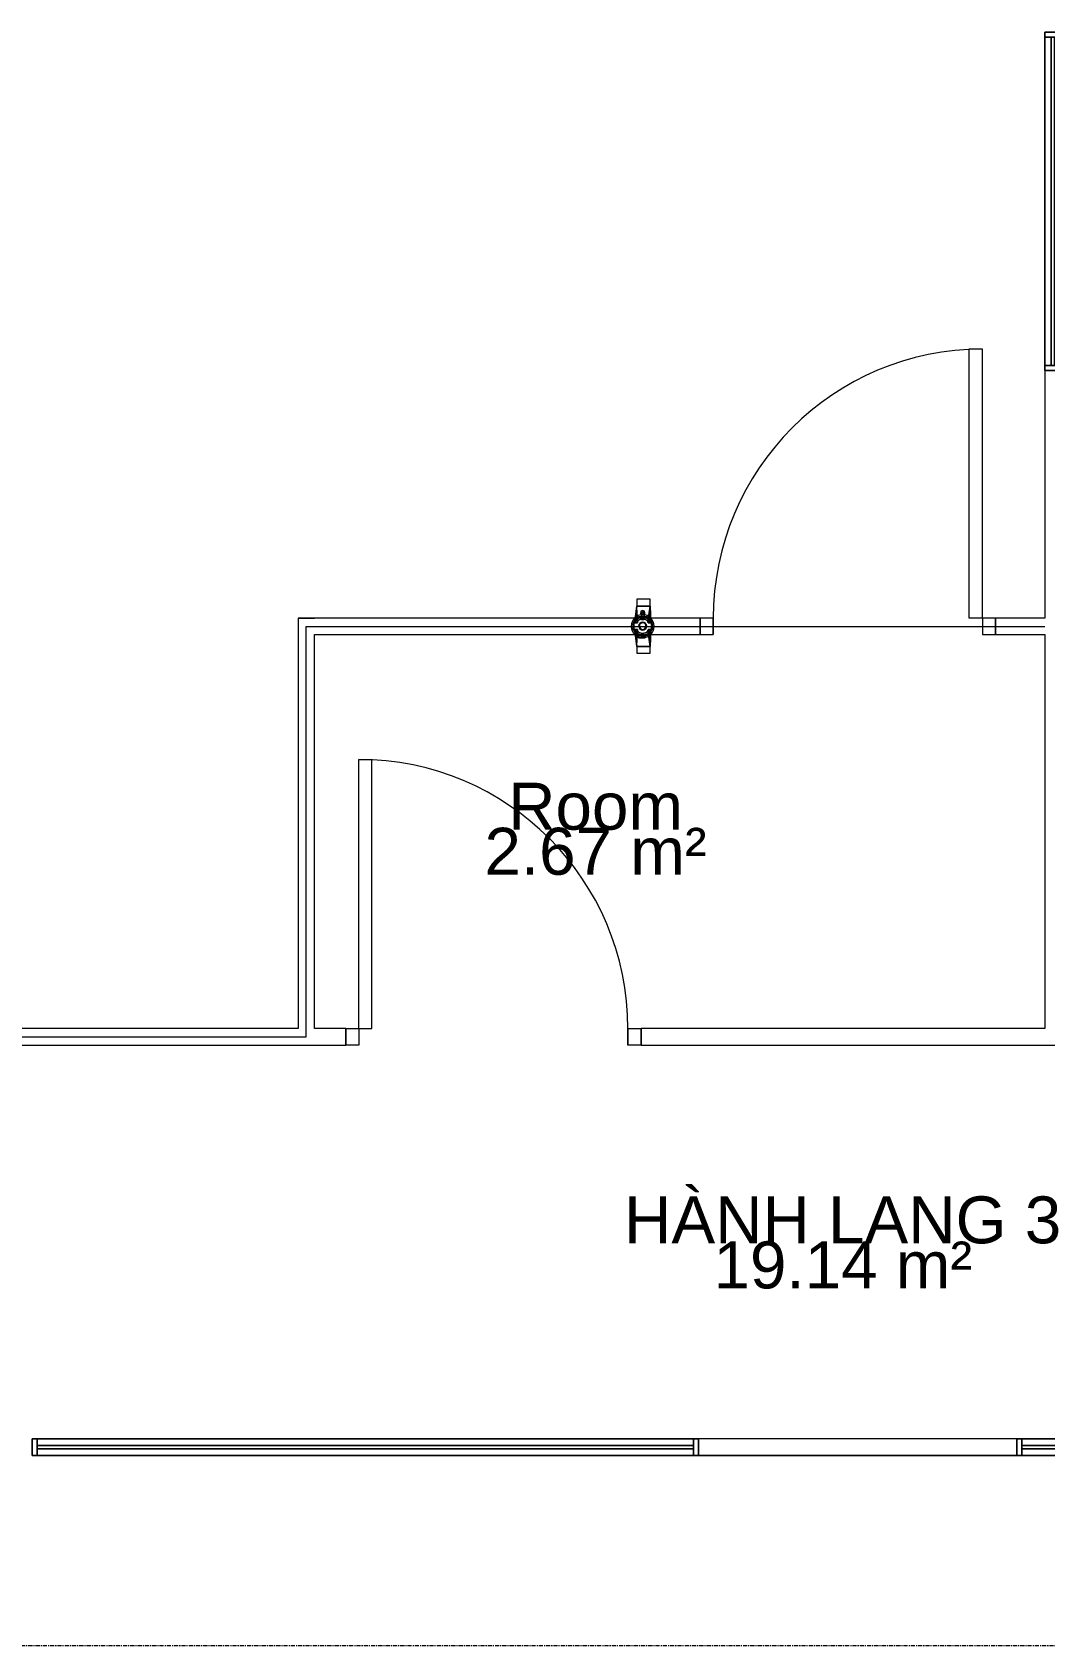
# Model space of a CAD drawing. Header units: millimetres. Extents: x -21807 to 26525, y -2564 to 60640.
# Drawn here: x -7969 to -4884, y 44437 to 49352 of the extents above; entities that cross this region are included whole.
import ezdxf

# ---------------------------------------------------------------- set-up
doc = ezdxf.new("R2010")
doc.units = ezdxf.units.MM
doc.linetypes.add('Grid Line', pattern=[22.225, 12.7, -3.175, 3.175, -3.175])
for name, color, linetype, lineweight in [('A-AREA-IDEN', 7, 'Continuous', 9), ('A-DETL-GENF', 7, 'Continuous', 5), ('A-DETL-THIN', 7, 'Continuous', 9), ('A-WALL', 7, 'Continuous', 9), ('P-PIPE', 7, 'Continuous', 5), ('S-GRID', 7, 'Continuous', 9)]:
    doc.layers.add(name, color=color, linetype=linetype, lineweight=lineweight)
for name, color, linetype, lineweight, true_color in [('A-DOOR', 5, 'Continuous', 9, 0x0000ff), ('A-FLOR', 7, 'Continuous', 9, 0x007f00), ('A-GLAZ', 7, 'Continuous', 9, 0x00007f)]:
    doc.layers.add(name, color=color, linetype=linetype, lineweight=lineweight, true_color=true_color)
doc.styles.add('Arial_1', font='arial.ttf', dxfattribs={"height": 143})

# ---------------------------------------------------------------- blocks, each defined once
blk = doc.blocks.new('Cư_a đơn - _D5 _900x2200__TrongNha-V2-MẶT BẰNG PHÂN VÙNG ÁP SUẤT')
at = {"layer": 'A-DETL-GENF', "color": 254, "lineweight": 9, "true_color": 0xcccccc}
for p, q in [((370, 25), (370, 845)), ((410, 845), (370, 845)), ((410, 25), (410, 845)), ((410, 25), (370, 25))]:
    blk.add_line(p, q, dxfattribs=at)
blk.add_arc((410, 25), 820, 90, 180, dxfattribs=at)
at = {"layer": 'A-DOOR', "color": 254, "lineweight": 13, "true_color": 0xccccff}
for p, q in [((-410, 25), (-450, 25)), ((-410, 0), (-410, 25)), ((-410, 0), (-410, -25)), ((450, 25), (410, 25)), ((410, 25), (410, 0)), ((-450, 0), (-450, -25)), ((-450, -25), (-410, -25)), ((410, 0), (410, -25)), ((410, -25), (450, -25)), ((450, -25), (450, 0))]:
    blk.add_line(p, q, dxfattribs=at)
at = {"layer": 'A-DOOR', "color": 254, "lineweight": 13, "true_color": 0xe0e0ff}
for p, q in [((-450, 25), (-450, 0)), ((-410, 25), (-450, 25)), ((-410, 25), (-410, 0)), ((410, 25), (410, 0)), ((450, 25), (410, 25)), ((450, 0), (450, 25)), ((-450, 0), (-450, -25)), ((450, 0), (450, -25))]:
    blk.add_line(p, q, dxfattribs=at)
at = {"layer": 'A-DOOR', "color": 7, "lineweight": 13, "true_color": 0xececff}
for p, q in [((-450, 25), (-450, 0)), ((450, 25), (450, 0))]:
    blk.add_line(p, q, dxfattribs=at)
at = {"layer": 'A-DOOR', "color": 161, "lineweight": 13, "true_color": 0xaaaaff}
for p, q in [((-410, -25), (-410, 0)), ((-450, -25), (-410, -25)), ((410, 0), (410, -25)), ((410, -25), (450, -25))]:
    blk.add_line(p, q, dxfattribs=at)
blk = doc.blocks.new('AK_OViewTuongPanel - 2000x1200-1199252-MẶT BẰNG PHÂN VÙNG ÁP SUẤT')
at = {"layer": 'A-GLAZ', "color": 9, "lineweight": 13, "true_color": 0xaaaad4}
for p, q in [((-1015, 25), (-1015, -25)), ((-1000, 25), (-1015, 25)), ((-1000, -25), (-1000, 25)), ((1000, 25), (-1000, 25)), ((1000, 5), (-1000, 5)), ((-1000, 5), (-1000, -5)), ((1015, 25), (1000, 25)), ((1000, 25), (1000, -25)), ((1000, -5), (1000, 5)), ((1015, -25), (1015, 25)), ((-1015, -25), (-1000, -25)), ((-1000, -5), (1000, -5)), ((-1000, -25), (1000, -25)), ((1000, -25), (1015, -25))]:
    blk.add_line(p, q, dxfattribs=at)
at = {"layer": 'A-GLAZ', "color": 7, "lineweight": 13, "true_color": 0xececf5}
for p, q in [((-1015, -25), (-1015, 25)), ((-1000, -5), (-1000, 5)), ((-1000, 5), (-1000, -5)), ((1000, 5), (1000, -5)), ((1000, -5), (1000, 5)), ((1015, 25), (1015, -25))]:
    blk.add_line(p, q, dxfattribs=at)
at = {"layer": 'A-GLAZ', "color": 254, "lineweight": 13, "true_color": 0xe0e0ef}
for p, q in [((-1015, 25), (-1000, 25)), ((-1000, 25), (-1000, 5)), ((1000, 25), (1015, 25)), ((1000, 5), (1000, 25)), ((-1000, -25), (-1015, -25)), ((-1000, -5), (-1000, -25)), ((1000, -25), (1000, -5)), ((1015, -25), (1000, -25))]:
    blk.add_line(p, q, dxfattribs=at)
at = {"layer": 'A-GLAZ', "color": 254, "lineweight": 13, "true_color": 0xcccce5}
for p, q in [((-1000, 25), (1000, 25)), ((-1000, 5), (1000, 5)), ((1000, -5), (-1000, -5)), ((1000, -25), (-1000, -25))]:
    blk.add_line(p, q, dxfattribs=at)
blk = doc.blocks.new('AK_OViewTuongPanel - 1000x1200-V14-MẶT BẰNG PHÂN VÙNG ÁP SUẤT')
at = {"layer": 'A-GLAZ', "color": 7, "lineweight": 13, "true_color": 0xf3f3f9}
for p, q in [((-515, 25), (-500, 25)), ((-515, -25), (-515, 25)), ((-500, -5), (-500, 5)), ((-500, 5), (-500, -5)), ((500, 25), (515, 25)), ((500, 5), (500, -5)), ((500, -5), (500, 5)), ((515, 25), (515, -25))]:
    blk.add_line(p, q, dxfattribs=at)
at = {"layer": 'A-GLAZ', "color": 254, "lineweight": 13, "true_color": 0xcccce5}
for p, q in [((-515, 25), (-515, -25)), ((-500, -25), (-500, 25)), ((500, 5), (-500, 5)), ((-500, 5), (-500, -5)), ((500, 25), (500, -25)), ((500, -5), (500, 5)), ((515, -25), (515, 25)), ((-515, -25), (-500, -25)), ((-500, -5), (500, -5)), ((-500, -25), (500, -25)), ((500, -25), (515, -25))]:
    blk.add_line(p, q, dxfattribs=at)
at = {"layer": 'A-GLAZ', "color": 254, "lineweight": 13, "true_color": 0xe0e0ef}
for p, q in [((-500, 25), (-515, 25)), ((500, 25), (-500, 25)), ((-500, 5), (500, 5)), ((515, 25), (500, 25)), ((500, -5), (-500, -5)), ((500, -25), (-500, -25))]:
    blk.add_line(p, q, dxfattribs=at)
at = {"layer": 'A-GLAZ', "color": 7, "lineweight": 13, "true_color": 0xececf5}
for p, q in [((-500, 25), (500, 25)), ((-500, 25), (-500, 5)), ((500, 5), (500, 25)), ((-500, -25), (-515, -25)), ((-500, -5), (-500, -25)), ((500, -25), (500, -5)), ((515, -25), (500, -25))]:
    blk.add_line(p, q, dxfattribs=at)
blk = doc.blocks.new('Cư_a đơn - _D5 _900x2200__TrongNha-1164036-MẶT BẰNG PHÂN VÙNG ÁP SUẤT')
at = {"layer": 'A-DETL-GENF', "color": 253, "lineweight": 9, "true_color": 0xaaaaaa}
for p, q in [((410, -25), (370, -25)), ((370, -25), (370, -845)), ((410, -25), (410, -845)), ((410, -845), (370, -845))]:
    blk.add_line(p, q, dxfattribs=at)
blk.add_arc((410, -25), 820, 180, 270, dxfattribs=at)
at = {"layer": 'A-DOOR', "color": 254, "lineweight": 13, "true_color": 0xccccff}
for p, q in [((-450, -25), (-450, 25)), ((-450, 25), (-410, 25)), ((-410, -25), (-410, 25)), ((410, 25), (450, 25)), ((410, -25), (410, 25)), ((450, 25), (450, -25)), ((-410, -25), (-450, -25)), ((450, -25), (410, -25))]:
    blk.add_line(p, q, dxfattribs=at)
at = {"layer": 'A-DOOR', "color": 161, "lineweight": 13, "true_color": 0xaaaaff}
for p, q in [((-450, 25), (-410, 25)), ((-410, 25), (-410, -25)), ((410, -25), (410, 25)), ((410, 25), (450, 25)), ((-410, -25), (-450, -25)), ((450, -25), (410, -25))]:
    blk.add_line(p, q, dxfattribs=at)
at = {"layer": 'A-DOOR', "color": 254, "lineweight": 13, "true_color": 0xe0e0ff}
for p, q in [((-450, -25), (-450, 25)), ((450, -25), (450, 25))]:
    blk.add_line(p, q, dxfattribs=at)
blk = doc.blocks.new('AK-SGS-M3-A_rvt-1-MẶT BẰNG PHÂN VÙNG ÁP SUẤT')
at = {"layer": 'A-WALL', "color": 7, "lineweight": 13, "true_color": 0xf3f3f3}
for p, q in [((-4883.6, 49336.9), (-4883.6, 49351.9)), ((-4883.6, 49336.9), (-4883.6, 48336.9)), ((-4883.6, 48321.9), (-4883.6, 48336.9))]:
    blk.add_line(p, q, dxfattribs=at)
at = {"layer": 'A-WALL', "color": 7, "lineweight": 13, "true_color": 0xf7f7f7}
for p, q in [((-4883.6, 49351.9), (-4883.6, 49336.9)), ((-4883.6, 48336.9), (-4883.6, 48321.9))]:
    blk.add_line(p, q, dxfattribs=at)
at = {"layer": 'A-WALL', "color": 7, "lineweight": 13, "true_color": 0xececec}
for p, q in [((-4883.6, 48336.9), (-4883.6, 49336.9)), ((-4883.6, 48321.9), (-4883.6, 47566.9)), ((-5933.6, 47566.9), (-5933.6, 47541.9)), ((-5033.6, 47541.9), (-5033.6, 47566.9)), ((-7953.6, 45066.9), (-7968.6, 45066.9)), ((-5938.6, 45066.9), (-5953.6, 45066.9)), ((-5938.6, 45066.9), (-5938.6, 45016.9)), ((-4968.6, 45016.9), (-4968.6, 45066.9)), ((-4953.6, 45066.9), (-4968.6, 45066.9)), ((-7968.6, 45016.9), (-7953.6, 45016.9)), ((-5953.6, 45016.9), (-5938.6, 45016.9)), ((-4968.6, 45016.9), (-4953.6, 45016.9))]:
    blk.add_line(p, q, dxfattribs=at)
at = {"layer": 'A-WALL', "color": 254, "lineweight": 13, "true_color": 0xe0e0e0}
for p, q in [((-4883.6, 48321.9), (-4883.6, 47566.9)), ((-7158.6, 47566.9), (-7108.6, 47566.9)), ((-7158.6, 47566.9), (-7158.6, 46316.9)), ((-5933.6, 47566.9), (-7108.6, 47566.9)), ((-5933.6, 47541.9), (-5933.6, 47516.9)), ((-4883.6, 47566.9), (-5033.6, 47566.9)), ((-5033.6, 47516.9), (-5033.6, 47541.9)), ((-4883.6, 47516.9), (-4883.6, 46316.9)), ((-7158.6, 46316.9), (-9058.6, 46316.9)), ((-7013.6, 46316.9), (-7013.6, 46266.9)), ((-6113.6, 46266.9), (-6113.6, 46316.9)), ((-7968.6, 45066.9), (-7953.6, 45066.9)), ((-5953.6, 45066.9), (-7953.6, 45066.9)), ((-5953.6, 45066.9), (-5938.6, 45066.9)), ((-5938.6, 45066.9), (-5938.6, 45016.9)), ((-4968.6, 45016.9), (-4968.6, 45066.9)), ((-4968.6, 45066.9), (-4953.6, 45066.9)), ((-2953.6, 45066.9), (-4953.6, 45066.9)), ((-7953.6, 45016.9), (-7968.6, 45016.9)), ((-7953.6, 45016.9), (-5953.6, 45016.9)), ((-5938.6, 45016.9), (-5953.6, 45016.9)), ((-4953.6, 45016.9), (-4968.6, 45016.9)), ((-4953.6, 45016.9), (-2953.6, 45016.9))]:
    blk.add_line(p, q, dxfattribs=at)
at = {"layer": 'A-WALL', "color": 254, "lineweight": 13, "true_color": 0xcccccc}
for p, q in [((-7108.6, 47566.9), (-7158.6, 47566.9)), ((-7158.6, 47566.9), (-7158.6, 46316.9)), ((-5933.6, 47566.9), (-7108.6, 47566.9)), ((-5933.6, 47541.9), (-5933.6, 47566.9)), ((-4883.6, 47566.9), (-5033.6, 47566.9)), ((-5033.6, 47566.9), (-5033.6, 47541.9)), ((-7108.6, 46316.9), (-7108.6, 47516.9)), ((-7108.6, 47516.9), (-5933.6, 47516.9)), ((-5033.6, 47516.9), (-4883.6, 47516.9)), ((-4883.6, 47516.9), (-4883.6, 46316.9)), ((-7158.6, 46316.9), (-9808.6, 46316.9)), ((-7013.6, 46316.9), (-7108.6, 46316.9)), ((-4883.6, 46316.9), (-6113.6, 46316.9)), ((-9058.6, 46266.9), (-7013.6, 46266.9)), ((-6113.6, 46266.9), (-3488.6, 46266.9)), ((-7953.6, 45066.9), (-5953.6, 45066.9)), ((-4968.6, 45066.9), (-5938.6, 45066.9)), ((-4953.6, 45066.9), (-2953.6, 45066.9)), ((-5953.6, 45016.9), (-7953.6, 45016.9)), ((-5938.6, 45016.9), (-4968.6, 45016.9)), ((-2953.6, 45016.9), (-4953.6, 45016.9))]:
    blk.add_line(p, q, dxfattribs=at)
at = {"layer": 'A-WALL', "color": 253, "lineweight": 13, "true_color": 0xaaaaaa}
for p, q in [((-5933.6, 47516.9), (-5933.6, 47541.9)), ((-5033.6, 47541.9), (-5033.6, 47516.9)), ((-7108.6, 46316.9), (-7108.6, 47516.9)), ((-7108.6, 47516.9), (-5933.6, 47516.9)), ((-5033.6, 47516.9), (-4883.6, 47516.9)), ((-7013.6, 46316.9), (-7108.6, 46316.9)), ((-7013.6, 46266.9), (-7013.6, 46316.9)), ((-4883.6, 46316.9), (-6113.6, 46316.9)), ((-6113.6, 46316.9), (-6113.6, 46266.9)), ((-9808.6, 46266.9), (-7013.6, 46266.9)), ((-6113.6, 46266.9), (-3488.6, 46266.9)), ((-4968.6, 45066.9), (-5938.6, 45066.9)), ((-5938.6, 45016.9), (-4968.6, 45016.9))]:
    blk.add_line(p, q, dxfattribs=at)
at = {"layer": 'A-DOOR', "color": 9, "lineweight": 13, "true_color": 0xaaaad4}
blk.add_blockref('Cư_a đơn - _D5 _900x2200__TrongNha-V2-MẶT BẰNG PHÂN VÙNG ÁP SUẤT', (-5483.6, 47541.9), dxfattribs=at)
at = {"layer": 'A-DOOR', "color": 9, "lineweight": 13, "true_color": 0xaaaad4, "rotation": 180}
blk.add_blockref('Cư_a đơn - _D5 _900x2200__TrongNha-1164036-MẶT BẰNG PHÂN VÙNG ÁP SUẤT', (-6563.6, 46291.9), dxfattribs=at)
at = {"layer": 'A-GLAZ', "color": 9, "lineweight": 13, "true_color": 0xaaaad4}
for name, p, rotation in [('AK_OViewTuongPanel - 1000x1200-V14-MẶT BẰNG PHÂN VÙNG ÁP SUẤT', (-4858.6, 48836.9), 89.99999999999993), ('AK_OViewTuongPanel - 2000x1200-1199252-MẶT BẰNG PHÂN VÙNG ÁP SUẤT', (-3953.6, 45041.9), 180)]:
    blk.add_blockref(name, p, dxfattribs=dict(at, rotation=rotation))
blk.add_blockref('AK_OViewTuongPanel - 2000x1200-1199252-MẶT BẰNG PHÂN VÙNG ÁP SUẤT', (-6953.6, 45041.9), dxfattribs=at)
blk = doc.blocks.new('PG_DongHoDoNuoc - ĐẦU NỐI ĐỒNG HỒ ĐO CHÊNH ÁP-2462009-MẶT BẰNG PHÂN VÙNG ÁP SUẤT')
at = {"layer": 'P-PIPE', "color": 251, "true_color": 0x666666}
for p, q in [((-61.5, 22.5), (-82.5, 22.5)), ((-82.5, 22.5), (-82.5, 2.5)), ((-61.5, 22.5), (-82.5, 22.5)), ((-82.5, 22.5), (-82.5, 2.5)), ((-82.5, 2.5), (-82.5, -17.5)), ((-82.5, 2.5), (-82.5, -17.5)), ((-61.5, 22.5), (-12.3, 24.6)), ((-61.5, 22.5), (-12.3, 24.6)), ((-61.5, 22.5), (-12.3, 24.6)), ((-61.5, 22.5), (-12.3, 24.6)), ((-61.5, 22.5), (-12.3, 24.6)), ((-61.5, 22.5), (-12.3, 24.6)), ((-14.2, 23.6), (-61.5, 22.5)), ((-14.2, 23.6), (-61.5, 22.5)), ((-61.5, 2.5), (-61.5, 22.5)), ((-61.5, 22.5), (-61.5, -17.5)), ((-19.4, 19.5), (-61.5, 22.5)), ((-9.9, 19.6), (-61.5, 22.5)), ((-13.2, 15.9), (-61.5, 22.5)), ((-61.5, 22.5), (-61.5, -17.5)), ((-61.5, 2.5), (-61.5, 22.5)), ((-61.5, 22.5), (-61.5, -17.5)), ((-19.4, 19.5), (-61.5, 22.5)), ((-9.9, 19.6), (-61.5, 22.5)), ((-13.2, 15.9), (-61.5, 22.5)), ((-61.5, 22.5), (-61.5, -17.5)), ((-61.5, -17.5), (-61.5, 2.5)), ((-61.5, -17.5), (-61.5, 2.5)), ((-46.1, 5.2), (-47.6, 0)), ((-46.1, 5.2), (-47.6, 0)), ((-43.1, 5.2), (-46.1, 5.2)), ((-40.9, 5.2), (-46.1, 5.2)), ((-43.1, 5.2), (-46.1, 5.2)), ((-40.9, 5.2), (-46.1, 5.2)), ((-41.6, 0), (-43.1, 5.2)), ((-43.1, 5.2), (-37.9, 5.2)), ((-41.6, 0), (-43.1, 5.2)), ((-43.1, 5.2), (-37.9, 5.2)), ((-42.4, 0), (-40.9, 5.2)), ((-42.4, 0), (-40.9, 5.2)), ((-40.9, 5.2), (-37.9, 5.2)), ((-40.9, 5.2), (-37.9, 5.2)), ((-22.1, 5), (-39.4, 5)), ((-22.1, 5), (-39.4, 5)), ((-37.9, 5.2), (-36.4, 0)), ((-37.9, 5.2), (-36.4, 0)), ((-9.9, 19.6), (-9.9, 22.9)), ((-9.9, 19.6), (-9.9, 22.9)), ((-9.9, 16.3), (-9.9, 19.6)), ((-9.9, 16.3), (-9.9, 19.6)), ((-82.5, -17.5), (-61.5, -17.5)), ((-82.5, -17.5), (-61.5, -17.5)), ((-14.3, -15.6), (-61.5, -17.5)), ((-14.3, -15.6), (-61.5, -17.5)), ((-12.9, -24.3), (-61.5, -17.5)), ((-12.9, -24.3), (-61.5, -17.5)), ((-15, -23.1), (-61.5, -17.5)), ((-20.3, -18.6), (-61.5, -17.5)), ((-9.9, -19.6), (-61.5, -17.5)), ((-61.5, -17.5), (-12.5, -24.3)), ((-12.9, -24.3), (-61.5, -17.5)), ((-12.9, -24.3), (-61.5, -17.5)), ((-15, -23.1), (-61.5, -17.5)), ((-20.3, -18.6), (-61.5, -17.5)), ((-9.9, -19.6), (-61.5, -17.5)), ((-61.5, -17.5), (-12.5, -24.3)), ((-47.6, 0), (-46.1, -5.2)), ((-47.6, 0), (-42.4, 0)), ((-47.6, 0), (-46.1, -5.2)), ((-47.6, 0), (-42.4, 0)), ((-46.1, -5.2), (-43.1, -5.2)), ((-46.1, -5.2), (-40.9, -5.2)), ((-46.1, -5.2), (-43.1, -5.2)), ((-46.1, -5.2), (-40.9, -5.2)), ((-43.1, -5.2), (-41.6, 0)), ((-43.1, -5.2), (-41.6, 0)), ((-43.1, -5.2), (-37.9, -5.2)), ((-43.1, -5.2), (-37.9, -5.2)), ((-40.9, -5.2), (-42.4, 0)), ((-40.9, -5.2), (-42.4, 0)), ((-41.6, 0), (-36.4, 0)), ((-41.6, 0), (-36.4, 0)), ((-37.9, -5.2), (-40.9, -5.2)), ((-37.9, -5.2), (-40.9, -5.2)), ((-39.4, -5), (-22.1, -5)), ((-39.4, -5), (-22.1, -5)), ((-36.4, 0), (-37.9, -5.2)), ((-36.4, 0), (-37.9, -5.2)), ((-9.9, -19.6), (-9.9, -16.3)), ((-9.9, -19.6), (-9.9, -16.3)), ((-9.9, -23.4), (-9.9, -19.6)), ((-9.9, -23.4), (-9.9, -19.6))]:
    blk.add_line(p, q, dxfattribs=at)
at = {"layer": 'P-PIPE'}
for p, q in [((9.9, 23.4), (9.9, 19.6)), ((9.9, 23.4), (9.9, 19.6)), ((61.5, 22.5), (9.9, 19.6)), ((61.5, 22.5), (9.9, 19.6)), ((9.9, 19.6), (9.9, 16.3)), ((9.9, 19.6), (9.9, 16.3)), ((11.9, 24.6), (61.5, 22.5)), ((11.9, 24.6), (61.5, 22.5)), ((12.3, 24.6), (61.5, 22.5)), ((12.3, 24.6), (61.5, 22.5)), ((61.5, 22.5), (13.2, 15.9)), ((61.5, 22.5), (13.2, 15.9)), ((61.5, 22.5), (14.2, 23.6)), ((61.5, 22.5), (14.2, 23.6)), ((61.5, 22.5), (19.4, 19.5)), ((61.5, 22.5), (19.4, 19.5)), ((26.5, -12.5), (26.5, 7.5)), ((26.5, 7.5), (35, 7.5)), ((35, 7.5), (26.5, 7.5)), ((26.5, 7.5), (26.5, -12.5)), ((26.5, -12.5), (26.5, 7.5)), ((26.5, 7.5), (35, 7.5)), ((35, 7.5), (26.5, 7.5)), ((26.5, 7.5), (26.5, -12.5)), ((35, 7.5), (35, -12.5)), ((35, -12.5), (35, 7.5)), ((35, 7.5), (35, -12.5)), ((35, -12.5), (35, 7.5)), ((82.5, 22.5), (61.5, 22.5)), ((61.5, 22.5), (61.5, 2.5)), ((61.5, -17.5), (61.5, 22.5)), ((61.5, -17.5), (61.5, 22.5)), ((82.5, 22.5), (61.5, 22.5)), ((61.5, 22.5), (61.5, 2.5)), ((61.5, -17.5), (61.5, 22.5)), ((61.5, -17.5), (61.5, 22.5)), ((61.5, 2.5), (61.5, -17.5)), ((61.5, 2.5), (61.5, -17.5)), ((82.5, 2.5), (82.5, 22.5)), ((82.5, 2.5), (82.5, 22.5)), ((82.5, -17.5), (82.5, 2.5)), ((82.5, -17.5), (82.5, 2.5)), ((9.9, -16.3), (9.9, -19.6)), ((9.9, -16.3), (9.9, -19.6)), ((61.5, -17.5), (9.9, -19.6)), ((61.5, -17.5), (9.9, -19.6)), ((9.9, -19.6), (9.9, -23.4)), ((9.9, -19.6), (9.9, -23.4)), ((12.5, -24.3), (61.5, -17.5)), ((12.5, -24.3), (61.5, -17.5)), ((61.5, -17.5), (12.9, -24.3)), ((61.5, -17.5), (12.9, -24.3)), ((61.5, -17.5), (14.3, -15.6)), ((61.5, -17.5), (14.3, -15.6)), ((61.5, -17.5), (15, -23.1)), ((61.5, -17.5), (15, -23.1)), ((61.5, -17.5), (20.3, -18.6)), ((61.5, -17.5), (20.3, -18.6)), ((35, -12.5), (26.5, -12.5)), ((26.5, -12.5), (35, -12.5)), ((35, -12.5), (26.5, -12.5)), ((26.5, -12.5), (35, -12.5)), ((61.5, -17.5), (82.5, -17.5)), ((61.5, -17.5), (82.5, -17.5))]:
    blk.add_line(p, q, dxfattribs=at)
at = {"layer": 'P-PIPE', "color": 251, "true_color": 0x666666}
for radius, start, end in [(35, 90, 180), (35, 90, 180), (35, 90, 180), (35, 90, 180), (30.5, 88.7175, 180), (30.5, 88.7175, 180), (30.5, 88.7175, 180), (30.5, 88.7175, 180), (30.5, 180, 271.2825), (30.5, 180, 271.2825), (30.5, 180, 271.2825), (30.5, 180, 271.2825), (27.5, 88.5776, 180), (27.5, 88.5776, 180), (27.5, 88.5776, 180), (27.5, 88.5776, 180), (27.5, 180, 271.4224), (27.5, 180, 271.4224), (27.5, 180, 271.4224), (27.5, 180, 271.4224), (27.5, 90.0381, 116.698), (27.5, 90.0381, 116.698), (12.3, 90, 180), (12.3, 90, 180), (10, 85.9709, 180), (10, 85.9709, 180), (10, 180, 274.0291), (10, 180, 274.0291), (35, 180, 270), (35, 180, 270), (35, 180, 270), (35, 180, 270), (27.5, 241.918, 270), (27.5, 241.918, 270), (12.3, 180, 270), (12.3, 180, 270)]:
    blk.add_arc((0, 0), radius, start, end, dxfattribs=at)
at = {"layer": 'P-PIPE'}
for radius, start, end in [(35, 0, 88.8488), (35, 0, 88.8488), (35, 0, 88.8488), (35, 0, 88.8488), (30.5, 0, 88.7175), (30.5, 0, 88.7175), (30.5, 0, 88.7175), (30.5, 0, 88.7175), (27.5, 63.3782, 88.5479), (27.5, 0, 88.5776), (27.5, 0, 88.5776), (27.5, 63.3782, 88.5479), (27.5, 0, 88.5776), (27.5, 0, 88.5776), (12.3, 0, 86.5315), (12.3, 0, 86.5315), (10, 360, 85.9709), (10, 360, 85.9709), (10, 274.0291, 360), (12.3, 273.4685, 0), (27.5, 271.4224, 360), (35, 271.1512, 0), (35, 271.1512, 0), (30.5, 271.2825, 360), (30.5, 271.2825, 360), (27.5, 271.4224, 360), (10, 274.0291, 360), (12.3, 273.4685, 0), (27.5, 271.4224, 360), (35, 271.1512, 0), (35, 271.1512, 0), (30.5, 271.2825, 360), (30.5, 271.2825, 360), (27.5, 271.4224, 360), (27.5, 271.4567, 298.082), (27.5, 271.4567, 298.082)]:
    blk.add_arc((0, 0), radius, start, end, dxfattribs=at)
at = {"layer": 'P-PIPE', "color": 251, "true_color": 0x666666}
for centre, start_param, end_param in [((-39.4, 0), 0, 3.141593), ((-39.4, 0), 0, 3.141593), ((-39.4, 0), 3.141593, 6.283185), ((-39.4, 0), 3.141593, 6.283185), ((-22.1, 0), 0, 3.141593), ((-22.1, 0), 0, 3.141593), ((-22.1, 0), 3.141593, 6.283185), ((-22.1, 0), 3.141593, 6.283185)]:
    blk.add_ellipse(centre, major_axis=(0, 5), ratio=0.5, start_param=start_param, end_param=end_param, dxfattribs=at)
for points, knots in [([(-27.5, 0), (-27.5, 0.9), (-27.4, 2.8), (-27.1, 5), (-26.7, 6.8), (-26.3, 8.1), (-25.9, 9.2), (-25.6, 10), (-25.4, 10.7), (-25.1, 11.3), (-24.7, 12.1), (-24.2, 13), (-23.7, 14), (-23.2, 14.8), (-22.8, 15.3), (-22.5, 15.9), (-21.9, 16.6), (-21, 17.9), (-20, 18.9), (-19.4, 19.5)], [-1, -1, -1, -1, -0.875, -0.75, -0.6875, -0.625, -0.5625, -0.53125, -0.5, -0.46875, -0.4375, -0.375, -0.3125, -0.28125, -0.25, -0.21875, -0.1875, -0.125, 0, 0, 0, 0]), ([(-27.5, 0), (-27.5, 0.9), (-27.4, 2.8), (-27.1, 5), (-26.7, 6.8), (-26.3, 8.1), (-25.9, 9.2), (-25.6, 10), (-25.4, 10.7), (-25.1, 11.3), (-24.7, 12.1), (-24.2, 13), (-23.7, 14), (-23.2, 14.8), (-22.8, 15.3), (-22.5, 15.9), (-21.9, 16.6), (-21, 17.9), (-20, 18.9), (-19.4, 19.5)], [-1, -1, -1, -1, -0.875, -0.75, -0.6875, -0.625, -0.5625, -0.53125, -0.5, -0.46875, -0.4375, -0.375, -0.3125, -0.28125, -0.25, -0.21875, -0.1875, -0.125, 0, 0, 0, 0]), ([(-20.3, -18.6), (-21.1, -17.7), (-22.1, -16.4), (-23.2, -14.7), (-23.8, -13.8), (-24.2, -13), (-24.6, -12.3), (-25.1, -11.3), (-25.6, -10), (-26.1, -8.7), (-26.4, -7.6), (-26.7, -6.8), (-26.9, -6), (-27.1, -4.8), (-27.4, -2.9), (-27.5, -1.2), (-27.5, 0)], [-1, -1, -1, -1, -0.833333, -0.75, -0.708333, -0.666667, -0.625, -0.583333, -0.5, -0.416667, -0.375, -0.333333, -0.291667, -0.25, -0.166667, 0, 0, 0, 0]), ([(-20.3, -18.6), (-21.1, -17.7), (-22.1, -16.4), (-23.2, -14.7), (-23.8, -13.8), (-24.2, -13), (-24.6, -12.3), (-25.1, -11.3), (-25.6, -10), (-26.1, -8.7), (-26.4, -7.6), (-26.7, -6.8), (-26.9, -6), (-27.1, -4.8), (-27.4, -2.9), (-27.5, -1.2), (-27.5, 0)], [-1, -1, -1, -1, -0.833333, -0.75, -0.708333, -0.666667, -0.625, -0.583333, -0.5, -0.416667, -0.375, -0.333333, -0.291667, -0.25, -0.166667, 0, 0, 0, 0]), ([(-13.2, 15.9), (-13.6, 15.8), (-14.3, 15.5), (-15.3, 15), (-16, 14.4), (-16.5, 13.9), (-16.8, 13.7), (-17, 13.4), (-17.2, 13.2), (-17.5, 12.9), (-17.9, 12.4), (-18.3, 11.7), (-18.6, 11), (-18.9, 10.4), (-19.1, 9.9), (-19.2, 9.6), (-19.3, 9.3), (-19.4, 9), (-19.6, 8.7), (-19.8, 8), (-20, 7.1), (-20.2, 6.1), (-20.4, 5.3), (-20.5, 4.8), (-20.6, 4.2), (-20.7, 3.4), (-20.8, 2), (-20.9, 0.8), (-20.9, 0)], [-1, -1, -1, -1, -0.9375, -0.875, -0.8125, -0.78125, -0.765625, -0.75, -0.734375, -0.71875, -0.6875, -0.625, -0.59375, -0.5625, -0.53125, -0.515625, -0.5, -0.484375, -0.46875, -0.4375, -0.375, -0.3125, -0.28125, -0.25, -0.21875, -0.1875, -0.125, 0, 0, 0, 0]), ([(-13.2, 15.9), (-13.6, 15.8), (-14.3, 15.5), (-15.3, 15), (-16, 14.4), (-16.5, 13.9), (-16.8, 13.7), (-17, 13.4), (-17.2, 13.2), (-17.5, 12.9), (-17.9, 12.4), (-18.3, 11.7), (-18.6, 11), (-18.9, 10.4), (-19.1, 9.9), (-19.2, 9.6), (-19.3, 9.3), (-19.4, 9), (-19.6, 8.7), (-19.8, 8), (-20, 7.1), (-20.2, 6.1), (-20.4, 5.3), (-20.5, 4.8), (-20.6, 4.2), (-20.7, 3.4), (-20.8, 2), (-20.9, 0.8), (-20.9, 0)], [-1, -1, -1, -1, -0.9375, -0.875, -0.8125, -0.78125, -0.765625, -0.75, -0.734375, -0.71875, -0.6875, -0.625, -0.59375, -0.5625, -0.53125, -0.515625, -0.5, -0.484375, -0.46875, -0.4375, -0.375, -0.3125, -0.28125, -0.25, -0.21875, -0.1875, -0.125, 0, 0, 0, 0]), ([(-20.9, 0), (-20.9, -0.8), (-20.9, -1.9), (-20.8, -3.2), (-20.7, -4), (-20.6, -4.5), (-20.6, -5.1), (-20.4, -5.8), (-20.3, -6.7), (-20.1, -7.6), (-19.9, -8.3), (-19.8, -8.6), (-19.7, -8.9), (-19.6, -9.2), (-19.5, -9.5), (-19.3, -10.1), (-18.9, -11), (-18.5, -11.9), (-18.1, -12.4), (-17.9, -12.7), (-17.7, -12.9), (-17.5, -13.2), (-17.3, -13.4), (-16.8, -13.9), (-16.2, -14.5), (-15.2, -15.1), (-14.6, -15.5), (-14.3, -15.6)], [-1, -1, -1, -1, -0.875, -0.8125, -0.78125, -0.75, -0.71875, -0.6875, -0.625, -0.5625, -0.53125, -0.515625, -0.5, -0.484375, -0.46875, -0.4375, -0.375, -0.3125, -0.28125, -0.265625, -0.25, -0.234375, -0.21875, -0.1875, -0.125, -0.0625, 0, 0, 0, 0]), ([(-20.9, 0), (-20.9, -0.8), (-20.9, -1.9), (-20.8, -3.2), (-20.7, -4), (-20.6, -4.5), (-20.6, -5.1), (-20.4, -5.8), (-20.3, -6.7), (-20.1, -7.6), (-19.9, -8.3), (-19.8, -8.6), (-19.7, -8.9), (-19.6, -9.2), (-19.5, -9.5), (-19.3, -10.1), (-18.9, -11), (-18.5, -11.9), (-18.1, -12.4), (-17.9, -12.7), (-17.7, -12.9), (-17.5, -13.2), (-17.3, -13.4), (-16.8, -13.9), (-16.2, -14.5), (-15.2, -15.1), (-14.6, -15.5), (-14.3, -15.6)], [-1, -1, -1, -1, -0.875, -0.8125, -0.78125, -0.75, -0.71875, -0.6875, -0.625, -0.5625, -0.53125, -0.515625, -0.5, -0.484375, -0.46875, -0.4375, -0.375, -0.3125, -0.28125, -0.265625, -0.25, -0.234375, -0.21875, -0.1875, -0.125, -0.0625, 0, 0, 0, 0]), ([(-19.4, 19.5), (-18.8, 20), (-18.1, 20.7), (-17.3, 21.4), (-17, 21.6), (-16.7, 21.8), (-16.5, 22), (-16.3, 22.2), (-16, 22.3), (-15.8, 22.5), (-15.6, 22.7), (-15.3, 22.8), (-15.1, 23), (-14.9, 23.1), (-14.7, 23.2), (-14.4, 23.4), (-14.3, 23.5), (-14.2, 23.6)], [-1, -1, -1, -1, -0.666667, -0.583333, -0.541667, -0.5, -0.458333, -0.416667, -0.375, -0.333333, -0.291667, -0.25, -0.208333, -0.166667, -0.125, -0.083333, 0, 0, 0, 0]), ([(-19.4, 19.5), (-18.8, 20), (-18.1, 20.7), (-17.3, 21.4), (-17, 21.6), (-16.7, 21.8), (-16.5, 22), (-16.3, 22.2), (-16, 22.3), (-15.8, 22.5), (-15.6, 22.7), (-15.3, 22.8), (-15.1, 23), (-14.9, 23.1), (-14.7, 23.2), (-14.4, 23.4), (-14.3, 23.5), (-14.2, 23.6)], [-1, -1, -1, -1, -0.666667, -0.583333, -0.541667, -0.5, -0.458333, -0.416667, -0.375, -0.333333, -0.291667, -0.25, -0.208333, -0.166667, -0.125, -0.083333, 0, 0, 0, 0]), ([(-15, -23.1), (-15.1, -23), (-15.3, -22.9), (-15.6, -22.7), (-15.8, -22.5), (-16, -22.4), (-16.2, -22.2), (-16.5, -22), (-16.7, -21.8), (-16.9, -21.7), (-17.2, -21.5), (-17.4, -21.3), (-17.7, -21), (-18.1, -20.7), (-19, -19.9), (-19.8, -19.2), (-20.3, -18.6)], [-1, -1, -1, -1, -0.916667, -0.875, -0.833333, -0.791667, -0.75, -0.708333, -0.666667, -0.625, -0.583333, -0.541667, -0.5, -0.416667, -0.333333, 0, 0, 0, 0]), ([(-15, -23.1), (-15.1, -23), (-15.3, -22.9), (-15.6, -22.7), (-15.8, -22.5), (-16, -22.4), (-16.2, -22.2), (-16.5, -22), (-16.7, -21.8), (-16.9, -21.7), (-17.2, -21.5), (-17.4, -21.3), (-17.7, -21), (-18.1, -20.7), (-19, -19.9), (-19.8, -19.2), (-20.3, -18.6)], [-1, -1, -1, -1, -0.916667, -0.875, -0.833333, -0.791667, -0.75, -0.708333, -0.666667, -0.625, -0.583333, -0.541667, -0.5, -0.416667, -0.333333, 0, 0, 0, 0])]:
    blk.add_open_spline(points, degree=3, knots=knots, dxfattribs=at)
for points in [[(-14.2, 23.6), (-13.6, 23.9), (-12.6, 24.4), (-12.3, 24.6), (-12.3, 24.6)], [(-14.2, 23.6), (-13.6, 23.9), (-12.6, 24.4), (-12.3, 24.6), (-12.3, 24.6)], [(-9.9, 16.3), (-10.5, 16.3), (-11.6, 16.2), (-12.7, 16), (-13.2, 15.9)], [(-9.9, 16.3), (-10.5, 16.3), (-11.6, 16.2), (-12.7, 16), (-13.2, 15.9)], [(-12.3, 24.6), (-12.3, 24.6), (-12.3, 24.6), (-12.3, 24.6), (-12.4, 24.6)], [(-12.4, 24.6), (-12.2, 24.5), (-11.7, 24.1), (-10.5, 23.4), (-9.9, 22.9)], [(-12.3, 24.6), (-12.3, 24.6), (-12.3, 24.6), (-12.3, 24.6), (-12.4, 24.6)], [(-12.4, 24.6), (-12.2, 24.5), (-11.7, 24.1), (-10.5, 23.4), (-9.9, 22.9)], [(-9.9, 22.9), (-9.9, 22.1), (-9.9, 20.2), (-9.9, 17.7), (-9.9, 16.3)], [(-9.9, 22.9), (-9.9, 22.1), (-9.9, 20.2), (-9.9, 17.7), (-9.9, 16.3)], [(-12.9, -24.3), (-13, -24.3), (-13.3, -24.1), (-14.3, -23.5), (-15, -23.1)], [(-12.9, -24.3), (-13, -24.3), (-13.3, -24.1), (-14.3, -23.5), (-15, -23.1)], [(-14.3, -15.6), (-13.6, -15.9), (-12.1, -16.2), (-10.6, -16.3), (-9.9, -16.3)], [(-14.3, -15.6), (-13.6, -15.9), (-12.1, -16.2), (-10.6, -16.3), (-9.9, -16.3)], [(-12.5, -24.3), (-12.6, -24.3), (-12.7, -24.3), (-12.9, -24.3), (-12.9, -24.3)], [(-12.5, -24.3), (-12.6, -24.3), (-12.7, -24.3), (-12.9, -24.3), (-12.9, -24.3)], [(-9.9, -23.4), (-10.6, -23.6), (-11.7, -24), (-12.3, -24.2), (-12.5, -24.3)], [(-9.9, -23.4), (-10.6, -23.6), (-11.7, -24), (-12.3, -24.2), (-12.5, -24.3)], [(-9.9, -16.3), (-9.9, -17.8), (-9.9, -20.5), (-9.9, -22.5), (-9.9, -23.4)], [(-9.9, -16.3), (-9.9, -17.8), (-9.9, -20.5), (-9.9, -22.5), (-9.9, -23.4)]]:
    blk.add_open_spline(points, degree=3, dxfattribs=at)
at = {"layer": 'P-PIPE'}
for points in [[(9.9, 23.4), (10.4, 23.7), (11.2, 24.2), (11.7, 24.5), (11.9, 24.6)], [(9.9, 23.4), (10.4, 23.7), (11.2, 24.2), (11.7, 24.5), (11.9, 24.6)], [(9.9, 16.3), (9.9, 17.8), (9.9, 20.5), (9.9, 22.5), (9.9, 23.4)], [(9.9, 16.3), (9.9, 17.8), (9.9, 20.5), (9.9, 22.5), (9.9, 23.4)], [(13.2, 15.9), (12.7, 16), (11.6, 16.2), (10.5, 16.3), (9.9, 16.3)], [(13.2, 15.9), (12.7, 16), (11.6, 16.2), (10.5, 16.3), (9.9, 16.3)], [(11.9, 24.6), (12, 24.6), (12.1, 24.6), (12.3, 24.6), (12.3, 24.6)], [(11.9, 24.6), (12, 24.6), (12.1, 24.6), (12.3, 24.6), (12.3, 24.6)], [(12.3, 24.6), (12.5, 24.5), (12.9, 24.3), (13.7, 23.9), (14.2, 23.6)], [(12.3, 24.6), (12.5, 24.5), (12.9, 24.3), (13.7, 23.9), (14.2, 23.6)], [(9.9, -16.3), (10.6, -16.3), (12.1, -16.2), (13.6, -15.9), (14.3, -15.6)], [(9.9, -16.3), (10.6, -16.3), (12.1, -16.2), (13.6, -15.9), (14.3, -15.6)], [(9.9, -23.4), (9.9, -22.5), (9.9, -20.5), (9.9, -17.8), (9.9, -16.3)], [(9.9, -23.4), (9.9, -22.5), (9.9, -20.5), (9.9, -17.8), (9.9, -16.3)], [(12.5, -24.3), (12.3, -24.2), (11.7, -24), (10.6, -23.6), (9.9, -23.4)], [(12.5, -24.3), (12.3, -24.2), (11.7, -24), (10.6, -23.6), (9.9, -23.4)], [(12.9, -24.3), (12.9, -24.3), (12.7, -24.3), (12.6, -24.3), (12.5, -24.3)], [(12.9, -24.3), (12.9, -24.3), (12.7, -24.3), (12.6, -24.3), (12.5, -24.3)], [(15, -23.1), (14.5, -23.4), (13.6, -23.9), (13.1, -24.2), (12.9, -24.3)], [(15, -23.1), (14.5, -23.4), (13.6, -23.9), (13.1, -24.2), (12.9, -24.3)]]:
    blk.add_open_spline(points, degree=3, dxfattribs=at)
for points, knots in [([(20.9, 0), (20.9, 0.8), (20.8, 2), (20.7, 3.4), (20.6, 4.2), (20.5, 4.8), (20.4, 5.3), (20.2, 6.1), (20, 7.1), (19.8, 8), (19.6, 8.7), (19.4, 9), (19.3, 9.3), (19.2, 9.6), (19.1, 9.9), (18.9, 10.4), (18.6, 11), (18.3, 11.7), (17.9, 12.4), (17.5, 12.9), (17.2, 13.2), (17, 13.4), (16.8, 13.7), (16.5, 13.9), (16, 14.4), (15.3, 15), (14.3, 15.5), (13.6, 15.8), (13.2, 15.9)], [-1, -1, -1, -1, -0.875, -0.8125, -0.78125, -0.75, -0.71875, -0.6875, -0.625, -0.5625, -0.53125, -0.515625, -0.5, -0.484375, -0.46875, -0.4375, -0.40625, -0.375, -0.3125, -0.28125, -0.265625, -0.25, -0.234375, -0.21875, -0.1875, -0.125, -0.0625, 0, 0, 0, 0]), ([(20.9, 0), (20.9, 0.8), (20.8, 2), (20.7, 3.4), (20.6, 4.2), (20.5, 4.8), (20.4, 5.3), (20.2, 6.1), (20, 7.1), (19.8, 8), (19.6, 8.7), (19.4, 9), (19.3, 9.3), (19.2, 9.6), (19.1, 9.9), (18.9, 10.4), (18.6, 11), (18.3, 11.7), (17.9, 12.4), (17.5, 12.9), (17.2, 13.2), (17, 13.4), (16.8, 13.7), (16.5, 13.9), (16, 14.4), (15.3, 15), (14.3, 15.5), (13.6, 15.8), (13.2, 15.9)], [-1, -1, -1, -1, -0.875, -0.8125, -0.78125, -0.75, -0.71875, -0.6875, -0.625, -0.5625, -0.53125, -0.515625, -0.5, -0.484375, -0.46875, -0.4375, -0.40625, -0.375, -0.3125, -0.28125, -0.265625, -0.25, -0.234375, -0.21875, -0.1875, -0.125, -0.0625, 0, 0, 0, 0]), ([(14.2, 23.6), (14.4, 23.4), (14.8, 23.2), (15.2, 22.9), (15.4, 22.8), (15.8, 22.5), (16.1, 22.3), (16.4, 22.1), (16.8, 21.8), (17.8, 21), (18.8, 20.1), (19.4, 19.5)], [-1, -1, -1, -1, -0.85, -0.8125, -0.775, -0.7, -0.625, -0.5875, -0.55, -0.4, 0, 0, 0, 0]), ([(14.2, 23.6), (14.4, 23.4), (14.8, 23.2), (15.2, 22.9), (15.4, 22.8), (15.8, 22.5), (16.1, 22.3), (16.4, 22.1), (16.8, 21.8), (17.8, 21), (18.8, 20.1), (19.4, 19.5)], [-1, -1, -1, -1, -0.85, -0.8125, -0.775, -0.7, -0.625, -0.5875, -0.55, -0.4, 0, 0, 0, 0]), ([(19.4, 19.5), (20, 18.9), (21, 17.9), (21.9, 16.6), (22.5, 15.9), (22.8, 15.3), (23.2, 14.8), (23.7, 14), (24.2, 13.1), (24.7, 12.1), (25.1, 11.3), (25.4, 10.7), (25.6, 10), (25.9, 9.2), (26.3, 8.1), (26.7, 6.8), (27.1, 5), (27.4, 2.8), (27.5, 0.9), (27.5, 0)], [-1, -1, -1, -1, -0.875, -0.8125, -0.78125, -0.75, -0.71875, -0.6875, -0.625, -0.5625, -0.53125, -0.5, -0.46875, -0.4375, -0.375, -0.3125, -0.25, -0.125, 0, 0, 0, 0]), ([(19.4, 19.5), (20, 18.9), (21, 17.9), (21.9, 16.6), (22.5, 15.9), (22.8, 15.3), (23.2, 14.8), (23.7, 14), (24.2, 13.1), (24.7, 12.1), (25.1, 11.3), (25.4, 10.7), (25.6, 10), (25.9, 9.2), (26.3, 8.1), (26.7, 6.8), (27.1, 5), (27.4, 2.8), (27.5, 0.9), (27.5, 0)], [-1, -1, -1, -1, -0.875, -0.8125, -0.78125, -0.75, -0.71875, -0.6875, -0.625, -0.5625, -0.53125, -0.5, -0.46875, -0.4375, -0.375, -0.3125, -0.25, -0.125, 0, 0, 0, 0]), ([(14.3, -15.6), (14.6, -15.5), (15.2, -15.1), (16.2, -14.5), (16.8, -13.9), (17.3, -13.4), (17.5, -13.2), (17.7, -12.9), (17.9, -12.7), (18.1, -12.4), (18.5, -11.9), (18.9, -11), (19.3, -10.1), (19.5, -9.5), (19.6, -9.2), (19.7, -8.9), (19.8, -8.6), (19.9, -8.3), (20.1, -7.6), (20.3, -6.7), (20.4, -5.8), (20.6, -5.1), (20.6, -4.5), (20.7, -4), (20.8, -3.2), (20.9, -1.9), (20.9, -0.8), (20.9, 0)], [-1, -1, -1, -1, -0.9375, -0.875, -0.8125, -0.78125, -0.765625, -0.75, -0.734375, -0.71875, -0.6875, -0.625, -0.5625, -0.53125, -0.515625, -0.5, -0.484375, -0.46875, -0.4375, -0.375, -0.3125, -0.28125, -0.25, -0.21875, -0.1875, -0.125, 0, 0, 0, 0]), ([(14.3, -15.6), (14.6, -15.5), (15.2, -15.1), (16.2, -14.5), (16.8, -13.9), (17.3, -13.4), (17.5, -13.2), (17.7, -12.9), (17.9, -12.7), (18.1, -12.4), (18.5, -11.9), (18.9, -11), (19.3, -10.1), (19.5, -9.5), (19.6, -9.2), (19.7, -8.9), (19.8, -8.6), (19.9, -8.3), (20.1, -7.6), (20.3, -6.7), (20.4, -5.8), (20.6, -5.1), (20.6, -4.5), (20.7, -4), (20.8, -3.2), (20.9, -1.9), (20.9, -0.8), (20.9, 0)], [-1, -1, -1, -1, -0.9375, -0.875, -0.8125, -0.78125, -0.765625, -0.75, -0.734375, -0.71875, -0.6875, -0.625, -0.5625, -0.53125, -0.515625, -0.5, -0.484375, -0.46875, -0.4375, -0.375, -0.3125, -0.28125, -0.25, -0.21875, -0.1875, -0.125, 0, 0, 0, 0]), ([(20.3, -18.6), (20, -18.9), (19.3, -19.6), (18.5, -20.4), (17.8, -21), (17.3, -21.4), (16.9, -21.7), (16.6, -22), (16.1, -22.3), (15.5, -22.7), (15.2, -22.9), (15, -23.1)], [-1, -1, -1, -1, -0.8, -0.6, -0.5, -0.4, -0.35, -0.3, -0.2, -0.1, 0, 0, 0, 0]), ([(20.3, -18.6), (20, -18.9), (19.3, -19.6), (18.5, -20.4), (17.8, -21), (17.3, -21.4), (16.9, -21.7), (16.6, -22), (16.1, -22.3), (15.5, -22.7), (15.2, -22.9), (15, -23.1)], [-1, -1, -1, -1, -0.8, -0.6, -0.5, -0.4, -0.35, -0.3, -0.2, -0.1, 0, 0, 0, 0]), ([(27.5, 0), (27.5, -1.2), (27.4, -2.9), (27.1, -4.9), (26.8, -6), (26.7, -6.8), (26.4, -7.6), (26.1, -8.7), (25.6, -10), (25.1, -11.3), (24.6, -12.3), (24.2, -13), (23.8, -13.8), (23.2, -14.7), (22.1, -16.4), (21.1, -17.7), (20.3, -18.6)], [-1, -1, -1, -1, -0.833333, -0.75, -0.708333, -0.666667, -0.625, -0.583333, -0.5, -0.416667, -0.375, -0.333333, -0.291667, -0.25, -0.166667, 0, 0, 0, 0]), ([(27.5, 0), (27.5, -1.2), (27.4, -2.9), (27.1, -4.9), (26.8, -6), (26.7, -6.8), (26.4, -7.6), (26.1, -8.7), (25.6, -10), (25.1, -11.3), (24.6, -12.3), (24.2, -13), (23.8, -13.8), (23.2, -14.7), (22.1, -16.4), (21.1, -17.7), (20.3, -18.6)], [-1, -1, -1, -1, -0.833333, -0.75, -0.708333, -0.666667, -0.625, -0.583333, -0.5, -0.416667, -0.375, -0.333333, -0.291667, -0.25, -0.166667, 0, 0, 0, 0])]:
    blk.add_open_spline(points, degree=3, knots=knots, dxfattribs=at)
blk = doc.blocks.new('AK-SGS-M3-Hrvt_rvt-1-MẶT BẰNG PHÂN VÙNG ÁP SUẤT')
at = {"layer": 'A-FLOR', "color": 7, "true_color": 0xf3f9f3}
for p, q in [((-7953.6, 45016.9), (-7968.6, 45016.9)), ((-5938.6, 45016.9), (-5953.6, 45016.9)), ((-4953.6, 45016.9), (-4968.6, 45016.9))]:
    blk.add_line(p, q, dxfattribs=at)
at = {"layer": 'A-FLOR', "color": 7, "true_color": 0xecf5ec}
for p, q in [((-7968.6, 45016.9), (-7953.6, 45016.9)), ((-5953.6, 45016.9), (-7953.6, 45016.9)), ((-5953.6, 45016.9), (-5938.6, 45016.9)), ((-4968.6, 45016.9), (-4953.6, 45016.9)), ((-2953.6, 45016.9), (-4953.6, 45016.9))]:
    blk.add_line(p, q, dxfattribs=at)
at = {"layer": 'A-FLOR', "color": 254, "true_color": 0xe0efe0}
for p, q in [((-7953.6, 45016.9), (-5953.6, 45016.9)), ((-4968.6, 45016.9), (-5938.6, 45016.9)), ((-4953.6, 45016.9), (-2953.6, 45016.9))]:
    blk.add_line(p, q, dxfattribs=at)
at = {"layer": 'A-FLOR', "color": 254, "true_color": 0xcce5cc}
blk.add_line((-5938.6, 45016.9), (-4968.6, 45016.9), dxfattribs=at)
at = {"layer": 'P-PIPE', "lineweight": 9, "rotation": 269.9999999999999}
blk.add_blockref('PG_DongHoDoNuoc - ĐẦU NỐI ĐỒNG HỒ ĐO CHÊNH ÁP-2462009-MẶT BẰNG PHÂN VÙNG ÁP SUẤT', (-6108.6, 47542.6), dxfattribs=at)

msp = doc.modelspace()

# ---------------------------------------------------------------- linework, layer by layer
at = {"layer": 'A-DETL-THIN'}
for p, q in [((-7133.6, 47541.9), (-4883.6, 47541.9)), ((-7133.6, 46291.9), (-7133.6, 47541.9)), ((-12933.6, 46291.9), (-7133.6, 46291.9))]:
    msp.add_line(p, q, dxfattribs=at)
at = {"layer": 'S-GRID', "linetype": 'Grid Line'}
msp.add_line((15901.4, 44436.9), (-21036.6, 44436.9), dxfattribs=at)

# ---------------------------------------------------------------- block references
at = {"lineweight": 5}
for name in ['AK-SGS-M3-A_rvt-1-MẶT BẰNG PHÂN VÙNG ÁP SUẤT', 'AK-SGS-M3-Hrvt_rvt-1-MẶT BẰNG PHÂN VÙNG ÁP SUẤT']:
    msp.add_blockref(name, (0, 0), dxfattribs=at)

# ---------------------------------------------------------------- texts
at = {"layer": 'A-AREA-IDEN', "char_height": 143, "line_spacing_factor": 0.936439, "style": 'Arial_1'}
for s, insert, width, attachment_point in [('\\pxqc,t9.76923,19.53846,29.30769,39.07692,48.84615,58.61538,68.38462,78.15385,87.92308,97.69231,107.46154,117.23077,127,136.76923,146.53846,156.30769,166.07692,175.84615,185.61538,195.38462,205.15385,214.92308,224.69231,234.46154,244.23077,254,263.76923,273.53846,283.30769,293.07692,302.84615,312.61538;{Room}', (-6252.2, 46920.8), 531.3, 8), ('\\pxqc,t9.76923,19.53846,29.30769,39.07692,48.84615,58.61538,68.38462,78.15385,87.92308,97.69231,107.46154,117.23077,127,136.76923,146.53846,156.30769,166.07692,175.84615,185.61538,195.38462,205.15385,214.92308,224.69231,234.46154,244.23077,254,263.76923,273.53846,283.30769,293.07692,302.84615,312.61538;{2.67 m²}', (-6252.2, 46856.1), 676.5, 5), ('\\pxqc,t9.76923,19.53846,29.30769,39.07692,48.84615,58.61538,68.38462,78.15385,87.92308,97.69231,107.46154,117.23077,127,136.76923,146.53846,156.30769,166.07692,175.84615,185.61538,195.38462,205.15385,214.92308,224.69231,234.46154,244.23077,254,263.76923,273.53846,283.30769,293.07692,302.84615,312.61538;{HÀNH LANG 3}', (-5499.3, 45660.7), 1310.1, 8), ('\\pxqc,t9.76923,19.53846,29.30769,39.07692,48.84615,58.61538,68.38462,78.15385,87.92308,97.69231,107.46154,117.23077,127,136.76923,146.53846,156.30769,166.07692,175.84615,185.61538,195.38462,205.15385,214.92308,224.69231,234.46154,244.23077,254,263.76923,273.53846,283.30769,293.07692,302.84615,312.61538;{19.14 m²}', (-5498.7, 45595.9), 785.4, 5)]:
    msp.add_mtext(s, dxfattribs=dict(at, insert=insert, width=width, attachment_point=attachment_point))

doc.saveas('drawing.dxf')
